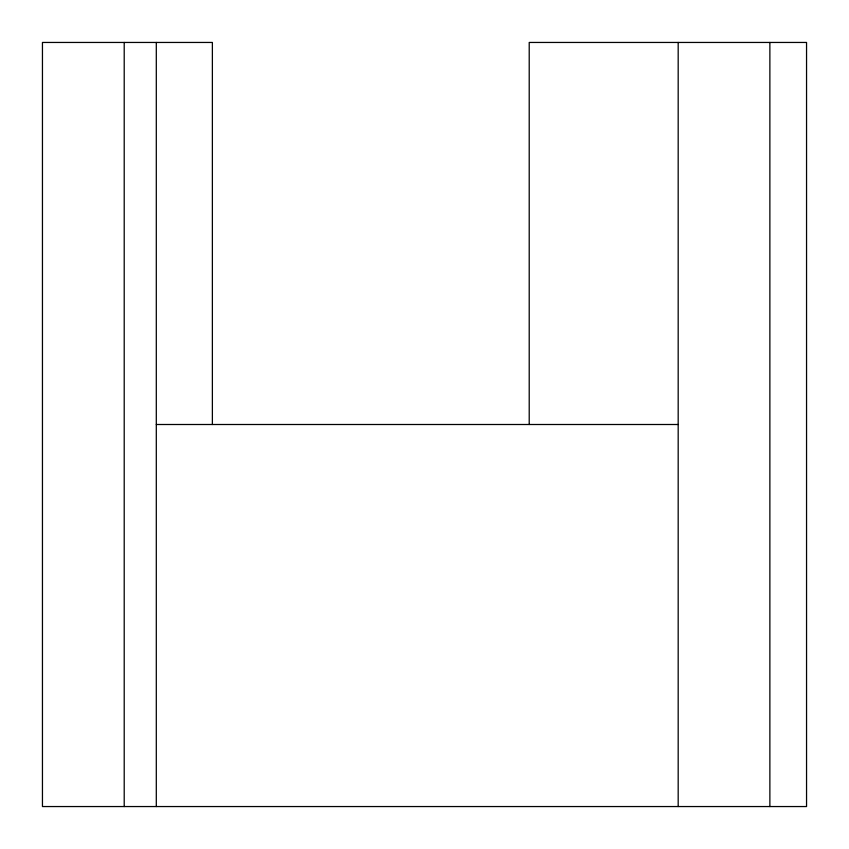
<?xml version="1.0" encoding="UTF-8"?>
<svg xmlns="http://www.w3.org/2000/svg" width="849" height="849" viewBox="0 0 849 849"><rect width="100%" height="100%" fill="white"/><g stroke="black" fill="none" stroke-linecap="round" stroke-linejoin="round"><path stroke-width="1.27" d="M156.301 424.5L678.181 424.5M769.873 42.45L769.873 806.55M678.181 42.45L678.181 806.55M529.214 424.5L529.214 42.45L806.55 42.45L806.55 806.55L42.45 806.55L42.45 42.45L212.377 42.45L212.377 424.5M156.301 42.45L156.301 806.55M124.209 42.45L124.209 806.55"/></g></svg>
